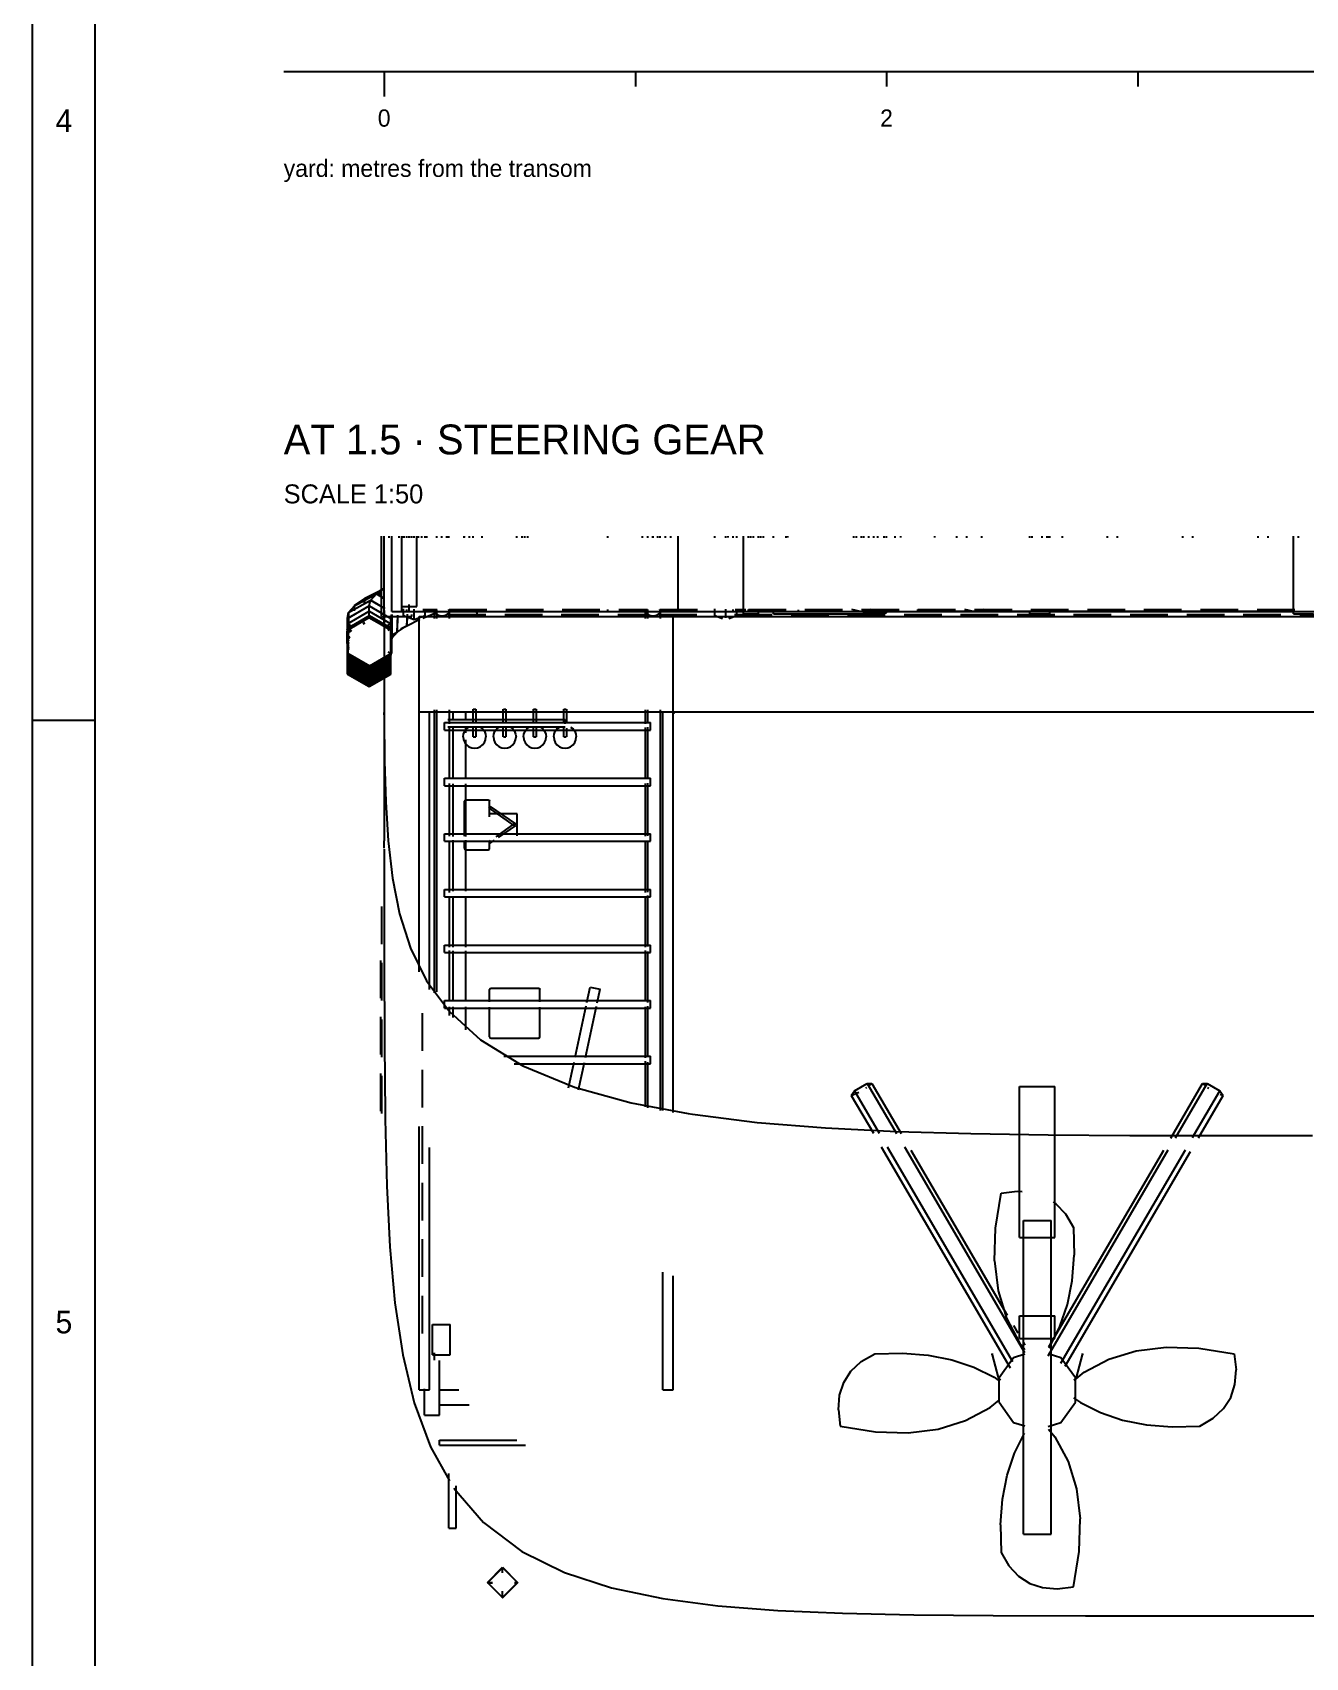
# Model space of a CAD drawing. Extents: x 5 to 836, y 5 to 589.
# Drawn here: x 5 to 106.4, y 126.7 to 256.1 of the extents above; entities that cross this region are included whole.
import ezdxf
from ezdxf.enums import TextEntityAlignment as Align

# ---------------------------------------------------------------- set-up
doc = ezdxf.new("R2010")
doc.units = 0
doc.linetypes.add('DASHED', pattern=[4.5, 3, -1.5])
for name, color, linetype in [('CUT', 7, 'CONTINUOUS'), ('DETAIL', 8, 'CONTINUOUS'), ('DIM', 3, 'CONTINUOUS'), ('FRAME', 7, 'CONTINUOUS'), ('MARKING', 4, 'DASHED'), ('OUTLINE', 7, 'CONTINUOUS'), ('TEXT', 7, 'CONTINUOUS'), ('THIN', 7, 'CONTINUOUS')]:
    doc.layers.add(name, color=color, linetype=linetype)

msp = doc.modelspace()

# ---------------------------------------------------------------- linework, layer by layer
at = {"layer": 'CUT'}
for p, q in [((33, 210.07), (33, 216)), ((34.4, 210), (34.4, 216)), ((30.11, 208.66), (31.84, 209.67)), ((31.84, 209.67), (33.58, 208.67)), ((33, 210.07), (33, 205.4)), ((34.4, 210), (199.6, 210)), ((30.11, 208.66), (30.12, 206.66)), ((33.58, 208.67), (33.59, 206.67)), ((30.12, 206.66), (31.86, 205.67)), ((31.86, 205.67), (33.59, 206.67)), ((33, 205.4), (33.01, 202.07)), ((33.01, 202.07), (33.01, 201.56)), ((33.01, 201.56), (33.04, 198.08)), ((33.04, 198.08), (33.13, 194.82)), ((33.13, 194.82), (33.32, 191.72)), ((33.32, 191.72), (33.66, 188.75)), ((33.66, 188.75), (34.23, 185.91)), ((34.23, 185.91), (35.1, 183.18)), ((35.1, 183.18), (36.38, 180.59)), ((36.38, 180.59), (38.19, 178.14)), ((38.19, 178.14), (40.68, 175.87)), ((40.68, 175.87), (44.05, 173.8)), ((44.05, 173.8), (48.16, 172.11)), ((48.16, 172.11), (52.68, 170.86)), ((52.68, 170.86), (57.21, 170)), ((57.21, 170), (57.55, 169.95)), ((57.55, 169.95), (62.71, 169.3)), ((62.71, 169.3), (68.13, 168.87)), ((68.13, 168.87), (73.79, 168.58)), ((73.79, 168.58), (79.7, 168.41)), ((79.7, 168.41), (85.87, 168.32)), ((85.87, 168.32), (92.36, 168.27)), ((92.36, 168.27), (99.28, 168.25)), ((99.28, 168.25), (106.92, 168.25)), ((83.9, 136.5), (83.9, 161.5)), ((83.9, 161.5), (86.1, 161.5)), ((86.1, 136.5), (86.1, 161.5)), ((83.9, 136.5), (86.1, 136.5))]:
    msp.add_line(p, q, dxfattribs=at)
at = {"layer": 'DETAIL'}
for p, q in [((32.8, 209.6), (32.8, 216)), ((33.4, 215.86), (33.4, 216)), ((33.6, 210), (33.6, 216)), ((34.2, 215.86), (34.2, 216)), ((34.4, 210.4), (34.4, 216)), ((34.53, 215.86), (34.53, 216)), ((34.53, 215.86), (34.53, 216)), ((34.6, 215.86), (34.6, 216)), ((34.8, 215.86), (34.8, 216)), ((35, 215.86), (35, 216)), ((35.18, 215.86), (35.18, 216)), ((35.2, 215.86), (35.2, 216)), ((35.4, 215.86), (35.4, 216)), ((35.6, 210.4), (35.6, 216)), ((35.73, 215.86), (35.73, 216)), ((36.27, 215.86), (36.27, 216)), ((36.38, 215.86), (36.38, 216)), ((36.4, 215.86), (36.4, 216)), ((37.6, 215.86), (37.6, 216)), ((38.16, 215.86), (38.16, 216)), ((39.36, 215.86), (39.36, 216)), ((40.09, 215.86), (40.09, 216)), ((43.57, 215.86), (43.57, 216)), ((44, 215.86), (44, 216)), ((44.43, 215.86), (44.43, 216)), ((50.8, 215.86), (50.8, 216)), ((53.57, 215.86), (53.57, 216)), ((54, 215.86), (54, 216)), ((54.4, 215.86), (54.4, 216)), ((54.43, 215.86), (54.43, 216)), ((54.97, 215.86), (54.97, 216)), ((55.4, 215.86), (55.4, 216)), ((55.83, 215.86), (55.83, 216)), ((59.33, 215.86), (59.33, 216)), ((60.2, 215.86), (60.2, 216)), ((60.4, 215.87), (60.4, 216)), ((60.8, 215.86), (60.8, 216)), ((61.07, 215.86), (61.07, 216)), ((61.6, 215.86), (61.6, 216)), ((62, 215.86), (62, 216)), ((62.2, 215.86), (62.2, 216)), ((62.4, 215.86), (62.4, 216)), ((62.8, 215.86), (62.8, 216)), ((63.2, 215.86), (63.2, 216)), ((64, 215.86), (64, 216)), ((65.15, 215.87), (65.15, 216)), ((70.4, 215.86), (70.4, 216)), ((70.6, 215.86), (70.6, 216)), ((71, 215.86), (71, 216)), ((71.2, 215.86), (71.2, 216)), ((71.6, 215.86), (71.6, 216)), ((72, 215.86), (72, 216)), ((72.3, 215.86), (72.3, 216)), ((72.8, 215.86), (72.8, 216)), ((73, 215.86), (73, 216)), ((73.7, 215.86), (73.7, 216)), ((74.15, 215.87), (74.15, 216)), ((76.85, 215.87), (76.85, 216)), ((78.6, 215.86), (78.6, 216)), ((79.4, 215.86), (79.4, 216)), ((80.6, 215.86), (80.6, 216)), ((84.4, 215.86), (84.4, 216)), ((84.6, 215.86), (84.6, 216)), ((85.4, 215.86), (85.4, 216)), ((85.8, 215.86), (85.8, 216)), ((85.85, 215.87), (85.85, 216)), ((85.92, 215.86), (85.92, 216)), ((86, 215.86), (86, 216)), ((87, 215.86), (87, 216)), ((90.6, 215.86), (90.6, 216)), ((91.4, 215.86), (91.4, 216)), ((96.6, 215.86), (96.6, 216)), ((97.4, 215.86), (97.4, 216)), ((102.6, 215.86), (102.6, 216)), ((103.4, 215.86), (103.4, 216)), ((105.4, 209.8), (105.4, 216)), ((105.8, 215.86), (105.8, 216)), ((30.63, 210.45), (32.39, 211.41)), ((30.65, 210.48), (32.42, 211.41)), ((30.65, 210.48), (31.45, 211.02)), ((31.44, 210.62), (31.45, 211.02)), ((31.45, 211.02), (32.99, 211.83)), ((31.45, 210.65), (31.47, 211.05)), ((31.47, 211.05), (33.02, 211.83)), ((31.47, 211.05), (32.63, 211.63)), ((31.94, 210.9), (32.39, 211.41)), ((32.39, 211.41), (32.96, 211.06)), ((32.42, 211.41), (32.99, 211.79)), ((32.42, 211.41), (32.99, 211.05)), ((32.61, 211.24), (32.63, 211.63)), ((32.62, 211.27), (32.65, 211.66)), ((32.63, 211.63), (32.99, 211.81)), ((32.65, 211.66), (33.01, 211.84)), ((32.65, 211.66), (33.03, 211.82)), ((30.07, 209.44), (31.8, 210.44)), ((30.07, 209.45), (31.81, 210.44)), ((30.07, 209.02), (31.8, 210.02)), ((30.07, 209.45), (30.17, 209.91)), ((30.15, 207.94), (30.19, 209.94)), ((30.16, 207.91), (30.17, 209.91)), ((30.17, 209.91), (31.91, 210.9)), ((30.19, 209.94), (31.94, 210.9)), ((30.19, 209.94), (30.63, 210.45)), ((30.63, 210.05), (30.63, 210.45)), ((30.64, 210.08), (30.65, 210.48)), ((31.79, 209.51), (31.84, 209.67)), ((31.8, 209.4), (31.8, 210.44)), ((31.8, 210.44), (33.53, 209.44)), ((31.8, 210.02), (33.53, 209.02)), ((31.81, 210.44), (31.91, 210.9)), ((31.81, 210.44), (32.96, 209.77)), ((31.91, 210.9), (33.06, 210.23)), ((31.94, 210.9), (32.97, 210.28)), ((33.54, 209.43), (33.61, 209.78)), ((33.6, 210), (106.92, 210)), ((33.61, 207.87), (33.65, 209.73)), ((33.63, 207.9), (33.64, 209.76)), ((34.03, 208.34), (34.09, 209.67)), ((34.05, 208.37), (34.08, 209.7)), ((34.4, 210.4), (35.6, 210.4)), ((34.53, 209.67), (34.53, 210.2)), ((34.53, 209.67), (35.4, 209.34)), ((34.8, 210), (34.8, 210.14)), ((34.81, 208.85), (34.87, 209.79)), ((34.83, 208.88), (34.87, 209.68)), ((35, 210), (35, 210.56)), ((35.2, 209.6), (35.2, 209.74)), ((35.4, 209.34), (35.4, 210.17)), ((35.4, 209.34), (36.27, 209.67)), ((36.08, 209.46), (37.21, 209.93)), ((36.27, 209.67), (36.27, 210.2)), ((37, 210), (37.08, 210.17)), ((37, 210), (37.08, 209.83)), ((37.08, 209.83), (37.3, 209.7)), ((37.3, 209.7), (37.6, 209.65)), ((37.6, 209.65), (37.9, 209.7)), ((37.9, 209.7), (38.12, 209.83)), ((38.12, 210.17), (38.2, 210)), ((38.12, 209.83), (38.2, 210)), ((40.09, 210), (40.09, 210.14)), ((43.57, 210), (43.57, 210.14)), ((44, 210), (44, 210.14)), ((44.43, 210), (44.43, 210.14)), ((50.8, 210), (50.8, 210.14)), ((53.57, 210), (53.57, 210.14)), ((53.8, 210), (53.88, 210.17)), ((53.8, 210), (53.88, 209.83)), ((53.88, 209.83), (54.1, 209.7)), ((54, 210), (54, 210.14)), ((54.1, 209.7), (54.4, 209.65)), ((54.4, 209.65), (54.7, 209.7)), ((54.7, 209.7), (54.92, 209.83)), ((54.92, 210.17), (55, 210)), ((54.92, 209.83), (55, 210)), ((54.97, 210), (54.97, 210.14)), ((55.4, 210), (55.4, 210.14)), ((55.8, 210), (55.8, 210.14)), ((55.83, 210), (55.83, 210.14)), ((59.33, 209.67), (59.33, 210.2)), ((59.33, 209.67), (59.95, 209.43)), ((60.2, 209.48), (60.2, 210.17)), ((60.45, 209.43), (61.07, 209.67)), ((60.8, 210), (60.8, 210.14)), ((61.07, 209.67), (61.07, 210.2)), ((61.6, 209.8), (61.6, 210.08)), ((61.6, 209.8), (62.8, 209.8)), ((62, 210), (62, 210.14)), ((62.67, 210.02), (64, 210.02)), ((62.8, 209.8), (62.8, 210.08)), ((63.2, 210), (63.2, 210.14)), ((64, 209.8), (64, 210.14)), ((64, 209.8), (71.2, 209.8)), ((66, 210), (66, 210.12)), ((70.22, 210.18), (71, 210)), ((71, 210), (71.78, 210.18)), ((71.13, 209.89), (73, 209.89)), ((71.2, 209.8), (71.2, 210.08)), ((72, 210), (72, 210.14)), ((72.8, 210), (72.8, 210.14)), ((73, 209.89), (73, 210.17)), ((75.5, 210.02), (75.5, 210.14)), ((75.5, 210.02), (84.55, 210.02)), ((79.22, 210.18), (80, 210)), ((80, 210), (80.78, 210.18)), ((84.4, 209.8), (84.4, 210.08)), ((84.4, 209.8), (86, 209.8)), ((85, 210), (85, 210.12)), ((85.92, 210), (85.92, 210.14)), ((85.95, 210.02), (103.5, 210.02)), ((86, 209.8), (86, 210.08)), ((103.5, 210.02), (103.5, 210.14)), ((105.4, 209.8), (107, 209.8)), ((30.06, 208.51), (31.79, 209.51)), ((30.06, 207.45), (30.07, 209.45)), ((30.06, 208.51), (30.11, 208.66)), ((30.06, 208.51), (30.07, 206.51)), ((30.07, 208.63), (31.8, 209.63)), ((30.07, 208.51), (31.8, 209.51)), ((30.07, 205), (30.07, 209.44)), ((30.07, 209.02), (30.41, 208.82)), ((30.07, 208.63), (30.41, 208.43)), ((30.07, 208.32), (30.41, 208.52)), ((30.07, 208.29), (30.41, 208.49)), ((31.34, 209.05), (31.45, 209.12)), ((31.34, 209.02), (31.45, 209.09)), ((31.79, 209.51), (33.53, 208.52)), ((31.8, 209.63), (33.53, 208.63)), ((31.8, 209.51), (33.53, 208.51)), ((32.8, 209.6), (35.2, 209.6)), ((33.29, 208.89), (33.52, 209.02)), ((33.3, 208.5), (33.53, 208.63)), ((33.31, 209.57), (33.54, 209.43)), ((33.47, 208.05), (34.05, 208.37)), ((33.53, 205), (33.53, 209.44)), ((33.53, 207.43), (33.54, 209.43)), ((33.53, 208.52), (33.58, 208.67)), ((33.53, 208.52), (33.54, 206.52)), ((33.61, 207.87), (34.05, 208.37)), ((34.03, 208.34), (34.83, 208.88)), ((34.34, 208.61), (34.81, 208.85)), ((34.36, 208.64), (34.83, 208.88)), ((34.81, 208.85), (35.85, 209.38)), ((35.8, 181.3), (35.8, 209.6)), ((35.8, 209.6), (196.6, 209.6)), ((56, 170.1), (56, 209.6)), ((30.06, 207.45), (30.16, 207.91)), ((30.06, 207.45), (30.18, 207.38)), ((30.06, 207.33), (30.18, 207.4)), ((30.06, 207.17), (30.18, 207.1)), ((30.06, 207.02), (30.18, 207.09)), ((30.07, 208.32), (30.18, 208.25)), ((30.07, 208.29), (30.18, 208.22)), ((30.07, 208.14), (30.18, 208.2)), ((30.07, 208.14), (30.18, 208.07)), ((30.07, 207.99), (30.18, 208.05)), ((30.07, 207.97), (30.18, 208.03)), ((30.07, 207.97), (30.18, 207.9)), ((30.07, 207.81), (30.18, 207.88)), ((30.07, 207.81), (30.18, 207.75)), ((30.07, 207.73), (30.18, 207.79)), ((30.07, 207.67), (30.18, 207.74)), ((30.07, 207.73), (30.18, 207.66)), ((30.07, 207.67), (30.18, 207.61)), ((30.07, 207.54), (30.18, 207.61)), ((30.07, 207.5), (30.18, 207.57)), ((30.07, 207.54), (30.18, 207.48)), ((30.07, 207.43), (30.18, 207.5)), ((30.07, 207.5), (30.18, 207.44)), ((30.07, 207.44), (30.18, 207.37)), ((30.07, 207.43), (30.18, 207.36)), ((30.07, 207.32), (30.18, 207.26)), ((30.07, 207.24), (30.18, 207.31)), ((30.07, 207.18), (30.18, 207.25)), ((30.07, 207.24), (30.18, 207.18)), ((30.07, 207.17), (30.18, 207.23)), ((30.07, 207.11), (30.18, 207.17)), ((30.07, 207.08), (30.18, 207.15)), ((30.07, 207.06), (30.18, 207.13)), ((30.07, 207.11), (30.18, 207.04)), ((30.07, 207.01), (30.18, 207.07)), ((30.07, 207.06), (30.18, 206.99)), ((30.15, 207.94), (30.24, 208.04)), ((30.15, 207.94), (30.26, 207.87)), ((33.49, 207.8), (33.61, 207.87)), ((33.51, 207.83), (33.63, 207.9)), ((33.53, 207.43), (33.63, 207.9)), ((33.56, 208.09), (34.03, 208.34)), ((30.06, 207.01), (30.18, 206.94)), ((30.07, 207.03), (30.19, 206.96)), ((30.07, 207), (30.18, 206.93)), ((30.07, 206.63), (30.18, 206.7)), ((30.07, 206.51), (30.12, 206.66)), ((30.07, 206.63), (30.18, 206.57)), ((30.07, 206.51), (31.81, 205.51)), ((30.07, 206.51), (31.8, 205.51)), ((30.07, 206.32), (30.18, 206.38)), ((30.07, 206.29), (30.18, 206.36)), ((30.07, 206.32), (31.8, 205.32)), ((30.07, 206.29), (30.18, 206.22)), ((30.07, 206.14), (30.18, 206.2)), ((30.07, 205.97), (30.41, 206.17)), ((30.07, 206.14), (31.8, 205.14)), ((30.07, 205.99), (30.18, 205.92)), ((30.07, 205.97), (31.8, 204.97)), ((30.07, 205.81), (30.3, 205.95)), ((30.07, 205.81), (31.8, 204.81)), ((30.07, 205.73), (30.18, 205.79)), ((31.8, 205.51), (33.53, 206.51)), ((31.8, 205.32), (33.53, 206.32)), ((31.8, 205.14), (33.53, 206.14)), ((31.8, 204.97), (33.53, 205.97)), ((31.8, 204.81), (33.53, 205.81)), ((31.81, 205.51), (33.54, 206.52)), ((33.3, 206.77), (33.53, 206.63)), ((33.3, 206.5), (33.53, 206.63)), ((33.3, 206.45), (33.53, 206.32)), ((33.3, 206.42), (33.53, 206.29)), ((33.3, 206.16), (33.53, 206.29)), ((33.3, 206.27), (33.53, 206.14)), ((33.3, 206.1), (33.53, 205.97)), ((33.3, 205.85), (33.53, 205.99)), ((33.3, 205.95), (33.53, 205.81)), ((33.3, 205.86), (33.53, 205.73)), ((33.3, 205.81), (33.53, 205.67)), ((33.54, 206.52), (33.59, 206.67)), ((30.07, 205.67), (30.18, 205.74)), ((30.07, 205.73), (30.18, 205.66)), ((30.07, 205.67), (31.8, 204.67)), ((30.07, 205.54), (30.18, 205.61)), ((30.07, 205.5), (30.18, 205.57)), ((30.07, 205.43), (30.3, 205.56)), ((30.07, 205.54), (31.8, 204.54)), ((30.07, 205.5), (30.18, 205.44)), ((30.07, 205.43), (31.8, 204.43)), ((30.07, 205.32), (30.18, 205.39)), ((30.07, 205.24), (30.3, 205.38)), ((30.07, 205.17), (30.41, 205.37)), ((30.07, 205.33), (31.8, 204.33)), ((30.07, 205.24), (31.8, 204.24)), ((30.07, 205.06), (30.3, 205.19)), ((30.07, 205.18), (31.8, 204.18)), ((30.07, 205.17), (31.8, 204.17)), ((30.07, 205.11), (30.18, 205.17)), ((30.07, 205.03), (30.3, 205.16)), ((30.07, 205.01), (30.3, 205.14)), ((30.07, 205), (30.3, 205.13)), ((30.07, 205.11), (31.8, 204.11)), ((30.07, 205.11), (31.8, 204.11)), ((30.07, 205.08), (31.8, 204.08)), ((30.07, 205.06), (31.8, 204.06)), ((30.07, 205.03), (31.8, 204.03)), ((30.07, 205.01), (31.8, 204.01)), ((31.8, 204.67), (33.53, 205.67)), ((31.8, 204), (31.8, 205.58)), ((31.8, 204.54), (33.53, 205.54)), ((31.8, 204.43), (33.53, 205.43)), ((31.8, 204.33), (33.53, 205.33)), ((31.8, 204.24), (33.53, 205.24)), ((31.8, 204.18), (33.53, 205.18)), ((31.8, 204.17), (33.53, 205.17)), ((31.8, 204.11), (33.53, 205.11)), ((31.8, 204.08), (33.53, 205.08)), ((31.8, 204.06), (33.53, 205.06)), ((31.8, 204.03), (33.53, 205.03)), ((31.8, 204.01), (33.53, 205.01)), ((31.81, 205.51), (31.86, 205.67)), ((33.3, 205.59), (33.53, 205.73)), ((33.3, 205.68), (33.53, 205.54)), ((33.3, 205.64), (33.53, 205.5)), ((33.3, 205.56), (33.53, 205.43)), ((33.3, 205.37), (33.53, 205.5)), ((33.3, 205.46), (33.53, 205.32)), ((33.3, 205.38), (33.53, 205.24)), ((33.3, 205.3), (33.53, 205.17)), ((33.3, 205.24), (33.53, 205.11)), ((33.3, 205.19), (33.53, 205.06)), ((33.3, 205.16), (33.53, 205.03)), ((33.3, 205.14), (33.53, 205.01)), ((33.3, 205.13), (33.53, 205)), ((35.8, 202), (197.8, 202)), ((36.6, 179.9), (36.6, 202)), ((40.1, 202.2), (40.3, 202.2)), ((42.5, 202.2), (42.7, 202.2)), ((44.9, 202.2), (45.1, 202.2)), ((47.3, 202.2), (47.5, 202.2)), ((55.2, 170.24), (55.2, 202)), ((37.8, 201.14), (54.2, 201.14)), ((37.8, 200.54), (37.8, 201.14)), ((38.08, 201.4), (47.4, 201.4)), ((38.08, 200.8), (47.4, 200.8)), ((39.42, 200.45), (39.56, 200.64)), ((39.56, 200.64), (39.75, 200.78)), ((40.65, 200.78), (40.84, 200.64)), ((40.84, 200.64), (40.98, 200.45)), ((41.82, 200.45), (41.96, 200.64)), ((41.96, 200.64), (42.15, 200.78)), ((43.05, 200.78), (43.24, 200.64)), ((43.24, 200.64), (43.38, 200.45)), ((44.22, 200.45), (44.36, 200.64)), ((44.36, 200.64), (44.55, 200.78)), ((45.45, 200.78), (45.64, 200.64)), ((45.64, 200.64), (45.78, 200.45)), ((46.62, 200.45), (46.76, 200.64)), ((46.76, 200.64), (46.95, 200.78)), ((47.4, 201.04), (47.4, 201.4)), ((47.85, 200.78), (48.04, 200.64)), ((48.04, 200.64), (48.18, 200.45)), ((54.2, 200.54), (54.2, 201.14)), ((37.8, 200.54), (54.2, 200.54)), ((39.3, 200), (39.33, 200.23)), ((39.3, 200), (39.33, 199.77)), ((39.33, 200.23), (39.42, 200.45)), ((39.33, 199.77), (39.42, 199.55)), ((39.42, 199.55), (39.56, 199.36)), ((39.56, 199.36), (39.75, 199.22)), ((40.1, 200), (40.3, 200)), ((40.65, 199.22), (40.84, 199.36)), ((40.84, 199.36), (40.98, 199.55)), ((40.98, 200.45), (41.07, 200.23)), ((40.98, 199.55), (41.07, 199.77)), ((41.07, 200.23), (41.1, 200)), ((41.07, 199.77), (41.1, 200)), ((41.7, 200), (41.73, 200.23)), ((41.7, 200), (41.73, 199.77)), ((41.73, 200.23), (41.82, 200.45)), ((41.73, 199.77), (41.82, 199.55)), ((41.82, 199.55), (41.96, 199.36)), ((41.96, 199.36), (42.15, 199.22)), ((42.5, 200), (42.7, 200)), ((43.05, 199.22), (43.24, 199.36)), ((43.24, 199.36), (43.38, 199.55)), ((43.38, 200.45), (43.47, 200.23)), ((43.38, 199.55), (43.47, 199.77)), ((43.47, 200.23), (43.5, 200)), ((43.47, 199.77), (43.5, 200)), ((44.1, 200), (44.13, 200.23)), ((44.1, 200), (44.13, 199.77)), ((44.13, 200.23), (44.22, 200.45)), ((44.13, 199.77), (44.22, 199.55)), ((44.22, 199.55), (44.36, 199.36)), ((44.36, 199.36), (44.55, 199.22)), ((44.9, 200), (45.1, 200)), ((45.45, 199.22), (45.64, 199.36)), ((45.64, 199.36), (45.78, 199.55)), ((45.78, 200.45), (45.87, 200.23)), ((45.78, 199.55), (45.87, 199.77)), ((45.87, 200.23), (45.9, 200)), ((45.87, 199.77), (45.9, 200)), ((46.5, 200), (46.53, 200.23)), ((46.5, 200), (46.53, 199.77)), ((46.53, 200.23), (46.62, 200.45)), ((46.53, 199.77), (46.62, 199.55)), ((46.62, 199.55), (46.76, 199.36)), ((46.76, 199.36), (46.95, 199.22)), ((47.3, 200), (47.5, 200)), ((47.85, 199.22), (48.04, 199.36)), ((48.04, 199.36), (48.18, 199.55)), ((48.18, 200.45), (48.27, 200.23)), ((48.18, 199.55), (48.27, 199.77)), ((48.27, 200.23), (48.3, 200)), ((48.27, 199.77), (48.3, 200)), ((39.75, 199.22), (39.97, 199.13)), ((39.97, 199.13), (40.2, 199.1)), ((40.2, 199.1), (40.43, 199.13)), ((40.43, 199.13), (40.65, 199.22)), ((42.15, 199.22), (42.37, 199.13)), ((42.37, 199.13), (42.6, 199.1)), ((42.6, 199.1), (42.83, 199.13)), ((42.83, 199.13), (43.05, 199.22)), ((44.55, 199.22), (44.77, 199.13)), ((44.77, 199.13), (45, 199.1)), ((45, 199.1), (45.23, 199.13)), ((45.23, 199.13), (45.45, 199.22)), ((46.95, 199.22), (47.17, 199.13)), ((47.17, 199.13), (47.4, 199.1)), ((47.4, 199.1), (47.63, 199.13)), ((47.63, 199.13), (47.85, 199.22)), ((37.8, 196.11), (37.8, 196.71)), ((37.8, 196.71), (54.2, 196.71)), ((54.2, 196.11), (54.2, 196.71)), ((37.8, 196.11), (54.2, 196.11)), ((43.32, 193), (43.33, 193.04)), ((43.32, 193), (43.33, 192.96)), ((43.33, 193.04), (43.36, 193.07)), ((43.33, 192.96), (43.36, 192.93)), ((43.36, 193.07), (43.4, 193.08)), ((43.36, 192.93), (43.4, 192.92)), ((43.4, 193.08), (43.44, 193.07)), ((43.4, 192.92), (43.44, 192.93)), ((43.44, 193.07), (43.47, 193.04)), ((43.44, 192.93), (43.47, 192.96)), ((43.47, 193.04), (43.48, 193)), ((43.47, 192.96), (43.48, 193)), ((43.6, 192.13), (43.6, 193.87)), ((37.8, 191.69), (37.8, 192.29)), ((37.8, 192.29), (54.2, 192.29)), ((37.8, 191.69), (54.2, 191.69)), ((54.2, 191.69), (54.2, 192.29)), ((37.8, 187.26), (37.8, 187.86)), ((37.8, 187.86), (54.2, 187.86)), ((54.2, 187.26), (54.2, 187.86)), ((37.8, 187.26), (54.2, 187.26)), ((37.8, 182.83), (37.8, 183.43)), ((37.8, 183.43), (54.2, 183.43)), ((37.8, 182.83), (54.2, 182.83)), ((54.2, 182.83), (54.2, 183.43)), ((49.41, 180.08), (50.19, 179.92)), ((37.8, 178.4), (37.8, 179)), ((37.8, 179), (54.2, 179)), ((54.2, 178.4), (54.2, 179)), ((37.8, 178.4), (54.2, 178.4)), ((42.53, 174.57), (54.2, 174.57)), ((43.36, 173.97), (54.2, 173.97)), ((54.2, 173.97), (54.2, 174.57)), ((70.45, 171.83), (71.47, 172.41)), ((71.47, 172.41), (73.79, 168.43)), ((71.47, 172.41), (71.84, 172.39)), ((71.64, 172.24), (71.84, 172.39)), ((71.84, 172.39), (74.16, 168.42)), ((83.6, 172.15), (86.4, 172.15)), ((95.63, 168.05), (98.16, 172.39)), ((96, 168.07), (98.53, 172.41)), ((98.16, 172.39), (98.53, 172.41)), ((98.16, 172.39), (98.36, 172.24)), ((98.53, 172.41), (99.55, 171.83)), ((70.19, 171.45), (70.45, 171.83)), ((70.19, 171.45), (70.8, 171.7)), ((70.19, 171.45), (71.95, 168.44)), ((70.45, 171.83), (72.42, 168.45)), ((71.34, 172.02), (71.44, 172.09)), ((97.37, 168.09), (99.55, 171.83)), ((97.84, 168.07), (99.81, 171.45)), ((98.56, 172.09), (98.66, 172.02)), ((99.55, 171.83), (99.81, 171.45)), ((99.56, 171.55), (99.81, 171.45)), ((35.8, 148), (35.8, 168.98)), ((36.6, 148), (36.6, 167.31)), ((72.58, 167.35), (82.85, 149.76)), ((73.06, 167.37), (83.04, 150.26)), ((74.43, 167.35), (83.99, 150.97)), ((74.93, 167.09), (82.6, 153.96)), ((85.87, 150.72), (95.43, 167.11)), ((85.92, 151.43), (95.07, 167.09)), ((86.88, 150.14), (96.8, 167.13)), ((87.22, 149.88), (97.21, 166.99)), ((83.6, 160.15), (86.4, 160.15)), ((83.9, 153.82), (83.9, 160.38)), ((86.1, 153.82), (86.1, 160.38)), ((55.2, 148), (55.2, 157.37)), ((56, 148), (56, 157.09)), ((36.86, 150.8), (36.86, 153.2)), ((36.86, 153.2), (38.26, 153.2)), ((38.26, 150.8), (38.26, 153.2)), ((83.1, 153.12), (83.45, 152.51)), ((83.6, 152.1), (83.6, 153.9)), ((83.6, 153.9), (86.4, 153.9)), ((86.4, 152.1), (86.4, 153.9)), ((83.6, 152.1), (86.4, 152.1)), ((83.87, 151.79), (84.01, 151.55)), ((83.9, 136.5), (83.9, 152.14)), ((86.1, 136.5), (86.1, 152.14)), ((36.86, 150.8), (38.26, 150.8)), ((37.4, 146), (37.4, 150.33)), ((81.4, 150.8), (81.43, 150.93)), ((81.4, 150.8), (81.88, 149)), ((81.96, 148.99), (83.12, 150.59)), ((83.12, 150.59), (84, 150.87)), ((85.88, 150.91), (86.88, 150.59)), ((86.88, 150.59), (88.04, 148.99)), ((88.12, 149), (88.6, 150.8)), ((88.57, 150.93), (88.6, 150.8)), ((81.88, 149), (82.07, 148.81)), ((81.96, 147.01), (81.96, 148.99)), ((87.93, 148.81), (88.12, 149)), ((88.04, 147.01), (88.04, 148.99)), ((35.8, 148), (36.6, 148)), ((36.2, 146), (36.2, 148.09)), ((37.4, 148), (38.94, 148)), ((55.2, 148), (56, 148)), ((37.4, 146.8), (39.78, 146.8)), ((81.96, 147.01), (83.12, 145.41)), ((86.88, 145.41), (88.04, 147.01)), ((36.2, 146), (37.4, 146)), ((83.12, 145.41), (84, 145.13)), ((85.88, 145.09), (86.88, 145.41)), ((37.4, 143.6), (37.4, 144)), ((37.4, 144), (43.56, 144)), ((37.4, 143.6), (44.25, 143.6)), ((38.14, 137), (38.14, 141.33)), ((38.74, 137), (38.74, 140.35)), ((38.14, 137), (38.74, 137)), ((83.9, 136.5), (86.1, 136.5)), ((41.23, 132.67), (42.43, 133.87)), ((41.23, 132.64), (42.44, 133.85)), ((41.23, 132.63), (42.43, 133.83)), ((42.43, 133.87), (43.63, 132.67)), ((42.43, 133.85), (43.64, 132.63)), ((42.43, 133.43), (42.43, 133.85)), ((41.23, 132.67), (42.43, 131.47)), ((41.23, 132.65), (42.44, 131.43)), ((41.23, 132.65), (41.63, 132.65)), ((41.23, 132.64), (41.63, 132.64)), ((42.43, 131.47), (43.63, 132.67)), ((42.43, 131.44), (43.64, 132.65)), ((42.43, 131.43), (43.63, 132.63)), ((43.37, 132.65), (43.63, 132.65)), ((43.37, 132.64), (43.63, 132.64)), ((42.43, 131.43), (42.43, 131.97))]:
    msp.add_line(p, q, dxfattribs=at)
at = {"layer": 'DIM'}
for p, q in [((25, 253), (741, 253)), ((33, 253), (33, 251)), ((53, 253), (53, 251.8)), ((73, 253), (73, 251.8)), ((93, 253), (93, 251.8))]:
    msp.add_line(p, q, dxfattribs=at)
at = {"layer": 'FRAME'}
msp.add_line((10, 10), (10, 584), dxfattribs=at)
at = {"layer": 'MARKING'}
for p, q in [((36.08, 210.16), (37.22, 210.16)), ((36.2, 210), (36.2, 210.14)), ((36.2, 210), (36.6, 210)), ((36.6, 210), (36.6, 210.14)), ((38.1, 209.76), (54.05, 209.76)), ((38.18, 210.16), (53.98, 210.16)), ((54.89, 209.76), (59.36, 209.76)), ((54.95, 210.16), (59.43, 210.16)), ((60.9, 209.76), (172.96, 209.76)), ((60.96, 210.16), (61.8, 210.16)), ((62, 210.16), (105.52, 210.16)), ((62, 210.06), (62, 210.16)), ((62, 210.06), (105.52, 210.06)), ((62.4, 210.08), (62.4, 210.16)), ((62.4, 210.08), (64, 210.08)), ((64, 210.08), (64, 210.16)), ((71.07, 210.08), (72, 210.08)), ((72, 210.08), (72, 210.16)), ((32.82, 170), (32.82, 188)), ((32.74, 170.2), (32.74, 182.6)), ((36.05, 152.5), (36.05, 179.5))]:
    msp.add_line(p, q, dxfattribs=at)
at = {"layer": 'OUTLINE'}
for p, q in [((33, 208.85), (33, 216)), ((34.4, 210), (34.4, 216)), ((36, 215.86), (36, 216)), ((37.2, 215.86), (37.2, 216)), ((38, 215.86), (38, 216)), ((39.4, 215.87), (39.4, 216)), ((39.8, 215.86), (39.8, 216)), ((40.8, 215.86), (40.8, 216)), ((44.2, 215.86), (44.2, 216)), ((54, 215.86), (54, 216)), ((54.8, 215.86), (54.8, 216)), ((56.4, 210), (56.4, 216)), ((61.6, 210), (61.6, 216)), ((63, 215.86), (63, 216)), ((65, 215.86), (65, 216)), ((33, 209.94), (33, 208.84)), ((34.4, 210), (37.2, 210)), ((37, 209.44), (37, 210)), ((37.2, 209.44), (37.2, 210.13)), ((38.18, 210), (53.98, 210)), ((38.2, 209.44), (38.2, 210)), ((39.8, 210), (39.8, 210.14)), ((40.32, 210.09), (40.41, 209.69)), ((40.8, 210), (40.8, 210.14)), ((44.2, 210), (44.2, 210.14)), ((53.8, 209.44), (53.8, 210)), ((54, 209.44), (54, 210.13)), ((54.93, 210), (199.6, 210)), ((55, 209.44), (55, 210)), ((63, 210), (63, 210.14)), ((72.2, 210), (72.2, 210.13)), ((95.8, 210), (95.8, 210.13)), ((98.2, 210), (98.2, 210.13)), ((33, 204.98), (33, 201.94)), ((33, 201.77), (33, 201.94)), ((37, 179.63), (37, 202.16)), ((37.2, 179.69), (37.2, 202.17)), ((38.2, 201.04), (38.2, 202.16)), ((38.5, 201.3), (38.5, 202)), ((39.5, 201.3), (39.5, 202)), ((40.08, 201.1), (40.08, 202.2)), ((40.32, 201.1), (40.32, 202.2)), ((42.48, 201.1), (42.48, 202.2)), ((42.72, 201.1), (42.72, 202.2)), ((44.88, 201.1), (44.88, 202.2)), ((45.12, 201.1), (45.12, 202.2)), ((47.28, 202.2), (47.28, 201.1)), ((47.52, 202.2), (47.52, 201.1)), ((53.8, 201.04), (53.8, 202.16)), ((54, 201.06), (54, 202.17)), ((55, 170.25), (55, 202.16)), ((56.08, 201.88), (56.12, 201.96)), ((56.12, 201.96), (56.2, 202)), ((56.2, 202), (196.48, 202)), ((33, 201.77), (33, 191.73)), ((38.2, 196.7), (38.2, 200.76)), ((38.5, 196.68), (38.5, 200.74)), ((39.5, 200.32), (39.5, 200.74)), ((40.08, 200), (40.08, 200.69)), ((40.32, 200), (40.32, 200.69)), ((42.48, 200), (42.48, 200.69)), ((42.72, 200), (42.72, 200.69)), ((44.88, 200), (44.88, 200.69)), ((45.12, 200), (45.12, 200.69)), ((47.28, 200.69), (47.28, 200)), ((47.52, 200.69), (47.52, 200)), ((53.8, 196.7), (53.8, 200.76)), ((54, 196.73), (54, 200.78)), ((39.5, 196.68), (39.5, 199.76)), ((38.2, 192.09), (38.2, 196.28)), ((38.5, 192.07), (38.5, 196.26)), ((39.5, 192.07), (39.5, 196.26)), ((53.8, 192.09), (53.8, 196.28)), ((54, 192.12), (54, 196.31)), ((39.4, 194.88), (39.44, 194.96)), ((39.4, 192.09), (39.4, 194.88)), ((39.44, 194.96), (39.52, 195)), ((39.52, 195), (41.28, 195)), ((41.28, 195), (41.36, 194.96)), ((41.35, 194.33), (43.35, 192.93)), ((41.36, 194.96), (41.4, 194.88)), ((41.36, 194.34), (41.44, 194.46)), ((41.4, 193.63), (41.4, 194.88)), ((41.45, 194.47), (43.45, 193.07)), ((41.36, 193.9), (43.6, 193.9)), ((41.91, 192.05), (43.35, 193.07)), ((42.11, 192), (43.45, 192.93)), ((33, 191.14), (33, 191.73)), ((38.2, 187.61), (38.2, 191.67)), ((38.5, 187.73), (38.5, 191.79)), ((39.4, 191.12), (39.4, 191.68)), ((39.5, 187.73), (39.5, 191.79)), ((41.35, 191.67), (41.47, 191.74)), ((41.36, 191.66), (41.44, 191.54)), ((41.4, 191.12), (41.4, 191.68)), ((41.45, 191.53), (41.78, 191.77)), ((53.8, 187.61), (53.8, 191.67)), ((54, 187.65), (54, 191.7)), ((33, 191.05), (33.01, 182.4)), ((39.4, 191.12), (39.44, 191.04)), ((39.44, 191.04), (39.52, 191)), ((39.52, 191), (41.28, 191)), ((41.28, 191), (41.36, 191.04)), ((41.36, 191.04), (41.4, 191.12)), ((38.2, 183.27), (38.2, 187.33)), ((38.5, 183.25), (38.5, 187.31)), ((39.5, 183.25), (39.5, 187.31)), ((53.8, 183.27), (53.8, 187.33)), ((54, 183.32), (54, 187.37)), ((38.2, 178.93), (38.2, 182.99)), ((38.5, 178.92), (38.5, 182.97)), ((39.5, 178.92), (39.5, 182.97)), ((53.8, 178.93), (53.8, 182.99)), ((54, 178.85), (54, 182.9)), ((33.01, 182.38), (33.03, 175.5)), ((41.4, 179.88), (41.44, 179.96)), ((41.44, 179.96), (41.52, 180)), ((41.52, 180), (45.28, 180)), ((45.28, 180), (45.36, 179.96)), ((45.36, 179.96), (45.4, 179.88)), ((49.15, 178.86), (49.41, 180.08)), ((49.41, 180.08), (50.19, 179.92)), ((49.96, 178.83), (50.19, 179.92)), ((41.4, 178.91), (41.4, 179.88)), ((45.4, 178.91), (45.4, 179.88)), ((48.21, 174.51), (49.09, 178.59)), ((38.2, 177.81), (38.2, 178.51)), ((38.5, 177.66), (38.5, 178.5)), ((39.5, 176.68), (39.5, 178.5)), ((41.4, 176.12), (41.4, 178.49)), ((45.4, 176.12), (45.4, 178.49)), ((49.03, 174.48), (49.9, 178.56)), ((53.8, 174.45), (53.8, 178.51)), ((54, 174.52), (54, 178.57)), ((41.4, 176.12), (41.44, 176.04)), ((41.44, 176.04), (41.52, 176)), ((41.52, 176), (45.28, 176)), ((45.28, 176), (45.36, 176.04)), ((45.36, 176.04), (45.4, 176.12)), ((33.03, 175.5), (33.08, 170)), ((47.69, 172.06), (48.13, 174.1)), ((48.47, 171.9), (48.94, 174.07)), ((53.8, 170.53), (53.8, 174.17)), ((54, 170.47), (54, 174.1)), ((83.6, 160.15), (83.6, 172.15)), ((86.4, 160.15), (86.4, 172.15)), ((33.08, 170), (33.09, 169.56)), ((33.09, 169.56), (33.22, 164.24)), ((33.22, 164.24), (33.46, 159.4)), ((81.67, 160.87), (82.12, 163.68)), ((82.12, 163.68), (83.41, 163.83)), ((83.41, 163.83), (83.8, 163.8)), ((86.27, 162.97), (86.49, 162.83)), ((86.49, 162.83), (87.25, 162.01)), ((87.25, 162.01), (87.88, 160.94)), ((81.59, 158.27), (81.67, 160.87)), ((87.88, 160.94), (87.93, 158.74)), ((33.46, 159.4), (33.86, 154.93)), ((81.59, 158.27), (81.88, 155.88)), ((87.77, 156.69), (87.93, 158.74)), ((87.4, 154.79), (87.77, 156.69)), ((81.88, 155.88), (82.55, 153.71)), ((33.86, 154.93), (34.48, 150.8)), ((86.81, 153.04), (87.4, 154.79)), ((82.55, 153.71), (83.59, 151.75)), ((86.01, 151.44), (86.81, 153.04)), ((83.59, 151.75), (84, 151.23)), ((85.94, 151.33), (86.01, 151.44)), ((34.48, 150.8), (35.39, 146.98)), ((37, 150.38), (37, 150.94)), ((70.17, 149.49), (70.99, 150.25)), ((70.99, 150.25), (72.06, 150.88)), ((72.06, 150.88), (74.26, 150.93)), ((74.26, 150.93), (76.31, 150.77)), ((76.31, 150.77), (78.21, 150.4)), ((78.21, 150.4), (79.96, 149.81)), ((88.75, 149.41), (90.71, 150.45)), ((90.71, 150.45), (92.88, 151.12)), ((92.88, 151.12), (95.27, 151.41)), ((95.27, 151.41), (97.87, 151.33)), ((97.87, 151.33), (100.68, 150.88)), ((100.68, 150.88), (100.83, 149.59)), ((69.59, 148.6), (70.17, 149.49)), ((79.96, 149.81), (81.56, 149.01)), ((81.56, 149.01), (82, 148.7)), ((87.93, 148.75), (88.75, 149.41)), ((100.74, 148.43), (100.83, 149.59)), ((69.17, 146.41), (69.26, 147.57)), ((69.26, 147.57), (69.59, 148.6)), ((100.41, 147.4), (100.74, 148.43)), ((35.39, 146.98), (36.68, 143.47)), ((69.17, 146.41), (69.32, 145.12)), ((79.29, 145.55), (81.25, 146.59)), ((81.25, 146.59), (81.97, 147.17)), ((87.89, 147.38), (88.44, 146.99)), ((88.44, 146.99), (90.04, 146.19)), ((99.01, 145.75), (99.83, 146.51)), ((99.83, 146.51), (100.41, 147.4)), ((69.32, 145.12), (72.13, 144.67)), ((77.12, 144.88), (79.29, 145.55)), ((90.04, 146.19), (91.79, 145.6)), ((91.79, 145.6), (93.69, 145.23)), ((93.69, 145.23), (95.74, 145.07)), ((95.74, 145.07), (97.94, 145.12)), ((97.94, 145.12), (99.01, 145.75)), ((72.13, 144.67), (74.73, 144.59)), ((74.73, 144.59), (77.12, 144.88)), ((83.19, 142.96), (83.99, 144.56)), ((85.91, 144.87), (86.41, 144.25)), ((86.41, 144.25), (87.45, 142.29)), ((36.68, 143.47), (38.21, 140.75)), ((82.6, 141.21), (83.19, 142.96)), ((82.23, 139.31), (82.6, 141.21)), ((87.45, 142.29), (88.12, 140.12)), ((38.56, 140.17), (40.92, 137.43)), ((88.12, 140.12), (88.41, 137.73)), ((82.07, 137.26), (82.23, 139.31)), ((40.92, 137.43), (43.96, 135.13)), ((82.07, 137.26), (82.12, 135.06)), ((88.33, 135.13), (88.41, 137.73)), ((43.96, 135.13), (47.36, 133.45)), ((82.12, 135.06), (82.75, 133.99)), ((87.88, 132.32), (88.33, 135.13)), ((47.36, 133.45), (51.11, 132.24)), ((82.75, 133.99), (83.51, 133.17)), ((51.11, 132.24), (55.18, 131.39)), ((83.51, 133.17), (84.4, 132.59)), ((84.4, 132.59), (85.43, 132.26)), ((85.43, 132.26), (86.59, 132.17)), ((86.59, 132.17), (87.88, 132.32)), ((55.18, 131.39), (59.58, 130.81)), ((59.58, 130.81), (64.34, 130.44)), ((64.34, 130.44), (69.5, 130.21)), ((69.5, 130.21), (75.17, 130.09)), ((75.17, 130.09), (81.5, 130.03)), ((81.5, 130.03), (88.84, 130.01)), ((88.84, 130.01), (98.05, 130)), ((98.05, 130), (115.19, 130))]:
    msp.add_line(p, q, dxfattribs=at)
at = {"layer": 'THIN'}
for p, q in [((5, 5), (5, 589)), ((5, 201.33), (10, 201.33))]:
    msp.add_line(p, q, dxfattribs=at)

# ---------------------------------------------------------------- texts
at = {"layer": 'TEXT'}
for s, height, p in [('4', 1.8, (7.5, 248.17)), ('0', 1.37, (33, 248.6)), ('2', 1.37, (73, 248.6)), ('5', 1.8, (7.5, 152.5))]:
    msp.add_text(s, height=height, dxfattribs=at).set_placement(p, align=Align.CENTER)
for s, height, p in [('yard: metres from the transom', 1.37, (25, 244.6)), ('AT 1.5 · STEERING GEAR', 2.38, (25, 222.5)), ('SCALE 1:50', 1.51, (25, 218.6))]:
    msp.add_text(s, height=height, dxfattribs=at).set_placement(p)

doc.saveas('drawing.dxf')
